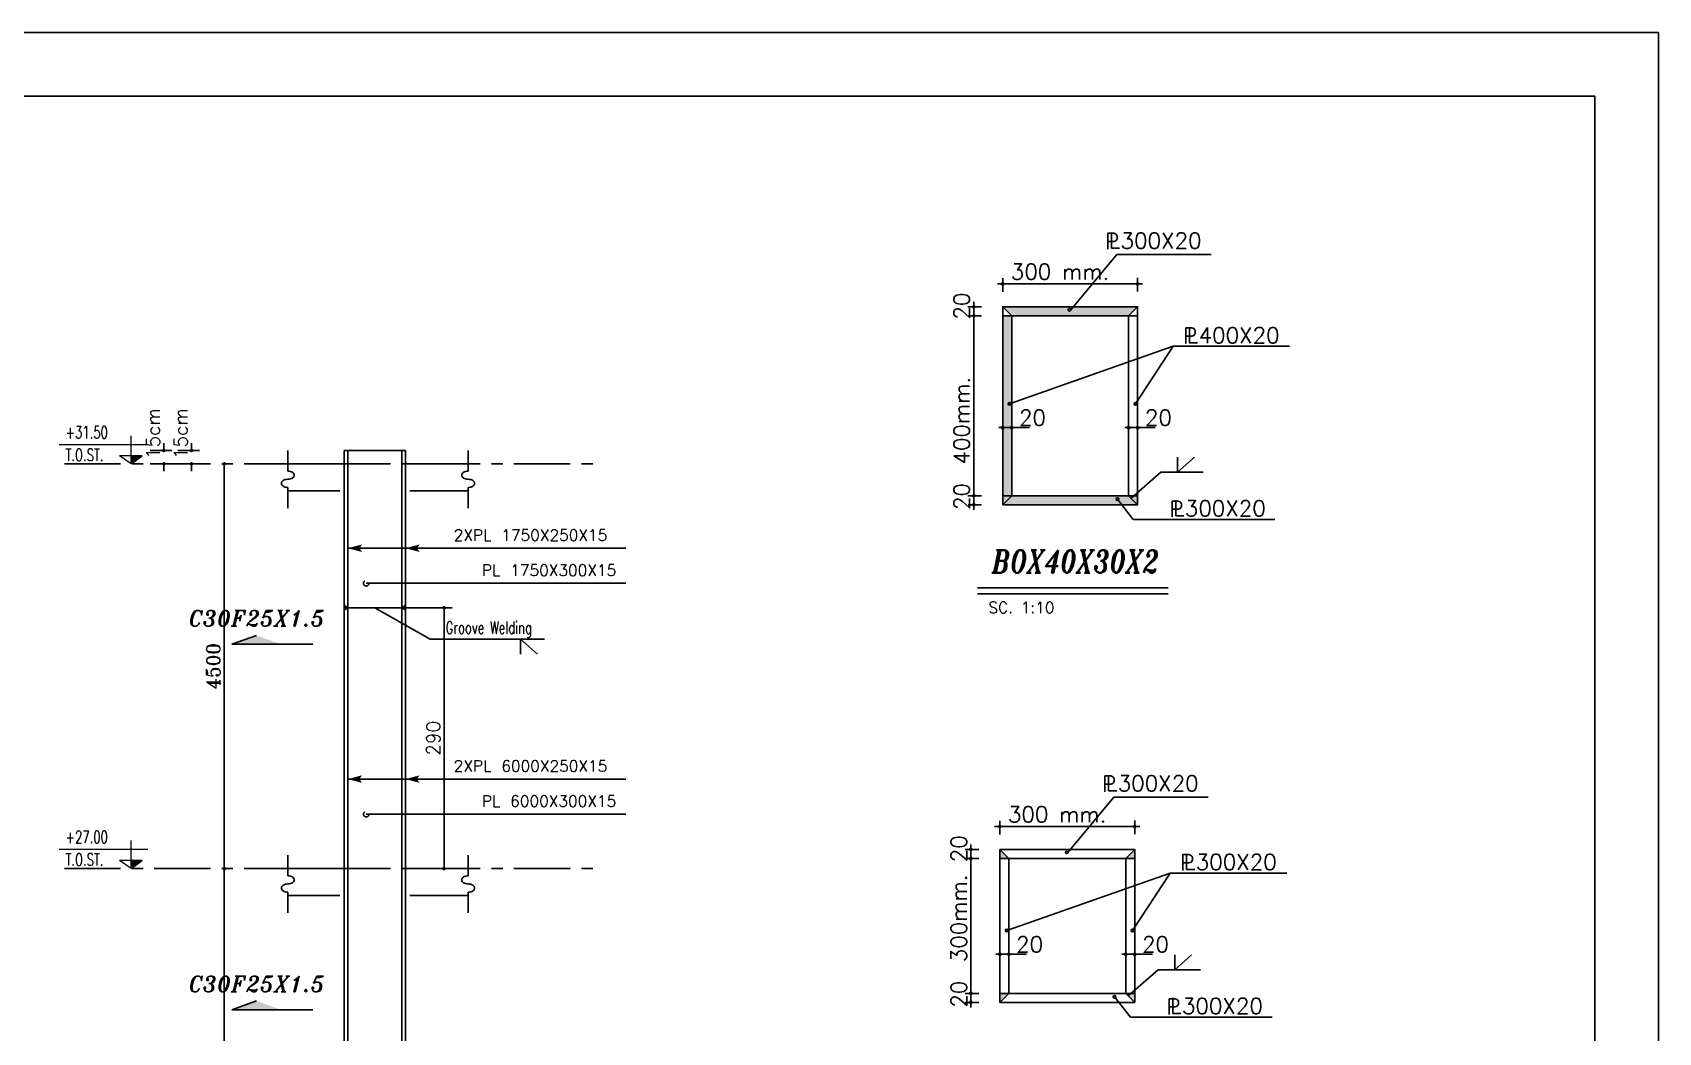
# Model space of a CAD drawing. Header units: inches. Extents: x 1387 to 2676, y -3554 to -2136.
# Drawn here: x 2543.56 to 2579.72, y -2395.88 to -2373.65 of the extents above; entities that cross this region are included whole.
import ezdxf
from ezdxf.enums import TextEntityAlignment as Align

# ---------------------------------------------------------------- set-up
doc = ezdxf.new("R2010")
doc.units = ezdxf.units.IN
doc.header["$MEASUREMENT"] = 0
doc.linetypes.add('CENTER', pattern=[2, 1.25, -0.25, 0.25, -0.25])
doc.linetypes.add('HIDDEN', pattern=[0.375, 0.25, -0.125])
for name, color, linetype in [('1', 1, 'Continuous'), ('1R', 1, 'Continuous'), ('2H', 2, 'HIDDEN'), ('2Y', 2, 'Continuous'), ('3', 3, 'HIDDEN'), ('3G', 3, 'Continuous'), ('4C', 4, 'Continuous'), ('7', 7, 'Continuous'), ('AXE', 1, 'CENTER'), ('D', 1, 'Continuous'), ('DIM', 8, 'Continuous'), ('Layer4', 118, 'Continuous'), ('LEVEL', 3, 'HIDDEN'), ('Pich', 2, 'Continuous')]:
    doc.layers.add(name, color=color, linetype=linetype)
doc.layers.add('2', color=2, linetype='Continuous', lineweight=9)
doc.styles.add('ITALICT', font='italict')
doc.styles.add('ROMANC', font='TXT.shx')
doc.styles.add('ROMANS', font='ROMANS')
doc.styles.add('ROMANT', font='romant')
doc.dimstyles.new('1-100', dxfattribs={"dimtxt": 0.3, "dimasz": 0.08, "dimexe": 0.18, "dimexo": 0.0625, "dimgap": 0.09, "dimtad": 1, "dimdec": 0, "dimlfac": 1000, "dimdsep": 46, "dimtxsty": 'ROMANT', "dimblk": 'DOT', "dimcen": 0.09, "dimclrd": 1, "dimclre": 1, "dimclrt": 3, "dimadec": 0, "dimazin": 0, "dimtfac": 1, "dimtdec": 0, "dimtix": 1, "dimtofl": 0, "dimtmove": 2, "dimatfit": 3, "dimldrblk": 'DOT', "dimfxl": 1, "dimtolj": 1, "dimarcsym": 0})
doc.dimstyles.new('1-50-2', dxfattribs={"dimtxt": 0.3, "dimasz": 0.08, "dimexe": 0.18, "dimexo": 0.0625, "dimgap": 0.09, "dimtad": 1, "dimdec": 0, "dimlfac": 500, "dimdsep": 46, "dimtxsty": 'ROMANT', "dimblk": 'DOT', "dimcen": 0.09, "dimclrd": 1, "dimclre": 1, "dimclrt": 3, "dimadec": 0, "dimazin": 0, "dimtfac": 1, "dimtdec": 0, "dimtix": 1, "dimtofl": 0, "dimtmove": 2, "dimatfit": 3, "dimldrblk": 'DOT', "dimfxl": 1, "dimtolj": 1, "dimarcsym": 0})

# ---------------------------------------------------------------- blocks, each defined once
blk = doc.blocks.new('DOT')
at = {"layer": 'DIM', "color": 0, "linetype": 'ByBlock'}
blk.add_line((-0.5, 0), (-1, 0), dxfattribs=at)
at = {"layer": 'DIM', "color": 0, "linetype": 'ByBlock', "const_width": 0.5}
blk.add_lwpolyline([(-0.25, 0, 1), (0.25, 0, 1)], format="xyb", close=True, dxfattribs=at)
blk = doc.blocks.new('*D1984')
at = {"layer": 'D', "color": 1, "lineweight": -2, "transparency": 16777216}
for p, q in [((2546.788, -2382.942), (2547.271, -2382.942)), ((2547.091, -2382.862), (2547.091, -2382.782)), ((2546.788, -2383.242), (2547.271, -2383.242)), ((2547.091, -2383.322), (2547.091, -2383.402))]:
    blk.add_line(p, q, dxfattribs=at)
at = {"layer": 'Defpoints', "color": 0, "transparency": 16777216}
for p in [(2546.726, -2382.942), (2546.726, -2383.242), (2547.091, -2383.242)]:
    blk.add_point(p, dxfattribs=at)
at = {"layer": 'D', "color": 1, "lineweight": -2, "transparency": 16777216, "xscale": 0.08, "yscale": 0.08, "zscale": 0.08}
for p, rotation in [((2547.091, -2382.942), 270), ((2547.091, -2383.242), 90)]:
    blk.add_blockref('DOT', p, dxfattribs=dict(at, rotation=rotation))
at = {"layer": 'D', "color": 2, "transparency": 16777216, "insert": (2546.851, -2382.567), "char_height": 0.3, "attachment_point": 5, "rotation": 90, "style": 'ROMANS'}
blk.add_mtext('\\A1;15cm', dxfattribs=at)
blk = doc.blocks.new('_Dot')
at = {"layer": 'DIM', "color": 0, "lineweight": -2}
blk.add_line((-0.5, 0), (-1, 0), dxfattribs=at)
at = {"layer": 'DIM', "color": 0, "const_width": 0.5}
blk.add_lwpolyline([(-0.25, 0, 1), (0.25, 0, 1)], format="xyb", close=True, dxfattribs=at)
blk = doc.blocks.new('*D1994')
at = {"layer": 'Defpoints', "color": 0, "transparency": 16777216}
for p in [(2547.798, -2392.242), (2547.798, -2401.242), (2547.818, -2401.242)]:
    blk.add_point(p, dxfattribs=at)
at = {"layer": 'Pich', "color": 1, "lineweight": -2, "transparency": 16777216}
for p, q in [((2547.818, -2392.322), (2547.818, -2401.162)), ((2547.861, -2392.242), (2547.998, -2392.242)), ((2547.861, -2401.242), (2547.998, -2401.242))]:
    blk.add_line(p, q, dxfattribs=at)
at = {"layer": 'Pich', "color": 1, "lineweight": -2, "transparency": 16777216, "xscale": 0.08, "yscale": 0.08, "zscale": 0.08}
for p, rotation in [((2547.818, -2392.242), 90), ((2547.818, -2401.242), 270)]:
    blk.add_blockref('DOT', p, dxfattribs=dict(at, rotation=rotation))
at = {"layer": 'Pich', "color": 3, "transparency": 16777216, "insert": (2547.578, -2396.742), "char_height": 0.3, "attachment_point": 5, "rotation": 90, "style": 'ROMANT'}
blk.add_mtext('\\A1;4500', dxfattribs=at)
blk = doc.blocks.new('*D1995')
at = {"layer": 'Defpoints', "color": 0, "transparency": 16777216}
for p in [(2547.798, -2383.242), (2547.798, -2392.242), (2547.818, -2392.242)]:
    blk.add_point(p, dxfattribs=at)
at = {"layer": 'Pich', "color": 1, "lineweight": -2, "transparency": 16777216}
for p, q in [((2547.818, -2383.322), (2547.818, -2392.162)), ((2547.861, -2383.242), (2547.998, -2383.242)), ((2547.861, -2392.242), (2547.998, -2392.242))]:
    blk.add_line(p, q, dxfattribs=at)
at = {"layer": 'Pich', "color": 1, "lineweight": -2, "transparency": 16777216, "xscale": 0.08, "yscale": 0.08, "zscale": 0.08}
for p, rotation in [((2547.818, -2383.242), 90), ((2547.818, -2392.242), 270)]:
    blk.add_blockref('DOT', p, dxfattribs=dict(at, rotation=rotation))
at = {"layer": 'Pich', "color": 3, "transparency": 16777216, "insert": (2547.578, -2387.742), "char_height": 0.3, "attachment_point": 5, "rotation": 90, "style": 'ROMANT'}
blk.add_mtext('\\A1;4500', dxfattribs=at)
blk = doc.blocks.new('*D1999')
at = {"layer": 'D', "color": 1, "lineweight": -2, "transparency": 16777216}
for p, q in [((2551.832, -2386.442), (2552.888, -2386.442)), ((2552.708, -2386.522), (2552.708, -2392.162)), ((2552.273, -2392.242), (2552.888, -2392.242))]:
    blk.add_line(p, q, dxfattribs=at)
at = {"layer": 'Defpoints', "color": 0, "transparency": 16777216}
for p in [(2551.77, -2386.442, 0.015), (2552.21, -2392.242), (2552.708, -2392.242)]:
    blk.add_point(p, dxfattribs=at)
at = {"layer": 'D', "color": 1, "lineweight": -2, "transparency": 16777216, "xscale": 0.08, "yscale": 0.08, "zscale": 0.08}
for p, rotation in [((2552.708, -2386.442), 90), ((2552.708, -2392.242), 270)]:
    blk.add_blockref('DOT', p, dxfattribs=dict(at, rotation=rotation))
at = {"layer": 'D', "color": 2, "transparency": 16777216, "insert": (2552.468, -2389.342), "char_height": 0.3, "attachment_point": 5, "rotation": 90, "style": 'ROMANS'}
blk.add_mtext('\\A1;290', dxfattribs=at)
blk = doc.blocks.new('*D2695')
at = {"layer": 'D', "color": 1, "lineweight": -2, "transparency": 16777216}
for p, q in [((2546.172, -2382.942), (2546.655, -2382.942)), ((2546.475, -2382.862), (2546.475, -2382.782)), ((2546.172, -2383.242), (2546.655, -2383.242)), ((2546.475, -2383.322), (2546.475, -2383.402))]:
    blk.add_line(p, q, dxfattribs=at)
at = {"layer": 'Defpoints', "color": 0, "transparency": 16777216}
for p in [(2546.11, -2382.942), (2546.11, -2383.242), (2546.475, -2383.242)]:
    blk.add_point(p, dxfattribs=at)
at = {"layer": 'D', "color": 1, "lineweight": -2, "transparency": 16777216, "xscale": 0.08, "yscale": 0.08, "zscale": 0.08}
for p, rotation in [((2546.475, -2382.942), 270), ((2546.475, -2383.242), 90)]:
    blk.add_blockref('DOT', p, dxfattribs=dict(at, rotation=rotation))
at = {"layer": 'D', "color": 2, "transparency": 16777216, "insert": (2546.235, -2382.567), "char_height": 0.3, "attachment_point": 5, "rotation": 90, "style": 'ROMANS'}
blk.add_mtext('\\A1;15cm', dxfattribs=at)

msp = doc.modelspace()

# ---------------------------------------------------------------- hatches: boundary and pattern name
at = {"layer": '1R'}
h = msp.add_hatch(color=256, dxfattribs=at)
h.dxf.hatch_style = 1
h.paths.add_polyline_path([(2550.4896686, -2386.38469214), (2550.4896686, -2386.44182093), (2550.5696686, -2386.44182093)])
h.paths.add_polyline_path([(2550.5696686, -2386.44182093), (2550.4896686, -2386.44182093), (2550.4896686, -2386.49327732)])
h = msp.add_hatch(color=256, dxfattribs=at)
h.dxf.hatch_style = 1
h.paths.add_polyline_path([(2551.8496686, -2386.38469214), (2551.8496686, -2386.44182093), (2551.7696686, -2386.44182093)])
h.paths.add_polyline_path([(2551.7696686, -2386.44182093), (2551.8496686, -2386.44182093), (2551.8496686, -2386.48664711)])
at = {"layer": 'Pich'}
h = msp.add_hatch(color=1, dxfattribs=at)
h.dxf.hatch_style = 1
h.paths.add_polyline_path([(2565.13270461, -2379.74811299), (2565.13270461, -2379.94811299), (2565.33270461, -2379.94811299)], flags=17)
h.paths.add_polyline_path([(2568.13270461, -2384.14811299), (2568.13270461, -2383.94811299), (2565.33270461, -2383.94811299), (2565.33270461, -2379.94811299), (2567.93270461, -2379.94811299), (2568.13270461, -2379.74811299), (2565.13270461, -2379.74811299), (2565.13270461, -2379.94811299), (2565.13270461, -2383.94811299), (2565.13270461, -2384.14811299)])
h = msp.add_hatch(color=1, dxfattribs=at)
h.dxf.hatch_style = 1
h.paths.add_polyline_path([(2565.13270461, -2384.14811299), (2565.13270461, -2383.94811299), (2565.33270461, -2383.94811299)])
h.paths.add_polyline_path([(2568.13270461, -2384.14811299), (2567.93270461, -2383.94811299), (2568.13270461, -2383.94811299)])
h = msp.add_hatch(color=1, dxfattribs=at)
h.dxf.hatch_style = 1
h.paths.add_polyline_path([(2565.26832322, -2392.01493719), (2565.06832322, -2392.01493719), (2565.06832322, -2391.81493719)])
h.paths.add_polyline_path([(2568.06832322, -2392.01493719), (2567.86832322, -2392.01493719), (2568.06832322, -2391.81493719)])
h = msp.add_hatch(color=1, dxfattribs=at)
h.dxf.hatch_style = 1
h.paths.add_polyline_path([(2565.26832322, -2395.01493719), (2565.06832322, -2395.01493719), (2565.06832322, -2395.21493719)])
h.paths.add_polyline_path([(2568.06832322, -2395.01493719), (2567.86832322, -2395.01493719), (2568.06832322, -2395.21493719)])

# ---------------------------------------------------------------- linework, layer by layer
at = {"layer": '1'}
for p, q in [((2550.5696686, -2385.11615556), (2556.75198285, -2385.11615556)), ((2550.9759754, -2385.89709114), (2556.75198285, -2385.89709114)), ((2550.5696686, -2390.25015307), (2556.75198285, -2390.25015307)), ((2550.9759754, -2391.03108865), (2556.75198285, -2391.03108865))]:
    msp.add_line(p, q, dxfattribs=at)
msp.add_lwpolyline([(2578.30094543, -2456.33286053), (2578.30094543, -2375.06451036), (2521.6679488, -2375.06451036), (2521.6679488, -2456.33286053)], close=True, dxfattribs=at)
at = {"layer": '1R'}
for p, q in [((2566.64798072, -2379.81232247), (2567.66917353, -2378.58495065)), ((2567.66917353, -2378.58495065), (2569.76892298, -2378.58495065)), ((2565.01730554, -2379.23712638), (2568.2440272, -2379.23712638)), ((2565.13270461, -2379.41237396), (2565.13270461, -2379.10870008)), ((2568.13270461, -2379.41108966), (2568.13270461, -2379.10741578)), ((2564.66297767, -2379.74811299), (2564.35930379, -2379.74811299)), ((2564.4890144, -2384.26375943), (2564.4890144, -2379.6367904)), ((2564.66426198, -2379.94811299), (2564.3605881, -2379.94811299)), ((2565.28496373, -2381.90456666), (2568.92327103, -2380.62567819)), ((2568.08496373, -2381.90456666), (2568.92327103, -2380.62567819)), ((2568.92327103, -2380.62567819), (2571.51385661, -2380.62567819)), ((2565.13270461, -2382.59762514), (2565.13270461, -2382.29395126)), ((2565.33270461, -2382.59634083), (2565.33270461, -2382.29266695)), ((2567.93270461, -2382.59762514), (2567.93270461, -2382.29395126)), ((2568.13270461, -2382.59634083), (2568.13270461, -2382.29266695)), ((2565.04711065, -2382.43355333), (2565.72516527, -2382.43355333)), ((2567.84711065, -2382.43355333), (2568.52516527, -2382.43355333)), ((2567.98728485, -2384.0051019), (2568.65067024, -2383.42394611)), ((2569.59385492, -2383.42394611), (2568.65067024, -2383.42394611)), ((2564.66297767, -2383.94850802), (2564.35930379, -2383.94850802)), ((2568.03543571, -2384.47517642), (2567.68341339, -2384.02378353)), ((2564.66426198, -2384.14811299), (2564.3605881, -2384.14811299)), ((2568.03543571, -2384.47517642), (2571.18750762, -2384.47517642)), ((2550.5696686, -2386.44182093, 0.01499996), (2550.4896686, -2386.38469214, 0.01499996)), ((2550.4896686, -2386.44182093), (2551.6496686, -2386.44182093)), ((2550.4896686, -2386.44182093, 0.01499996), (2551.8496686, -2386.44182093, 0.01499996)), ((2550.5696686, -2386.44182093, 0.01499996), (2550.4896686, -2386.49326984, 0.0255304)), ((2552.39779013, -2387.1384708, 0.01499996), (2551.1696686, -2386.44182093, 0.01499996)), ((2551.7696686, -2386.44182093, 0.01499996), (2551.8496686, -2386.38469214, 0.01499996)), ((2551.7696686, -2386.44182093, 0.01499996), (2551.8496686, -2386.48664711, 0.02550448)), ((2554.94505491, -2387.1384708, 0.01499996), (2552.39779013, -2387.1384708, 0.01499996)), ((2566.58359933, -2391.87914667), (2567.60479214, -2390.65177486)), ((2567.60479214, -2390.65177486), (2569.70454159, -2390.65177486)), ((2564.95292415, -2391.30395059), (2568.17964581, -2391.30395059)), ((2565.06832322, -2391.47919817), (2565.06832322, -2391.17552429)), ((2568.06832322, -2391.47791386), (2568.06832322, -2391.17423998)), ((2564.424633, -2395.33058363), (2564.424633, -2391.70361461)), ((2564.59859628, -2391.81493719), (2564.2949224, -2391.81493719)), ((2564.59988059, -2392.01493719), (2564.29620671, -2392.01493719)), ((2565.22058234, -2393.61799386), (2568.85888964, -2392.33910538)), ((2568.02058234, -2393.61799386), (2568.85888964, -2392.33910538)), ((2568.85888964, -2392.33910538), (2571.44947522, -2392.33910538)), ((2564.98272926, -2394.14698052), (2565.66078388, -2394.14698052)), ((2565.06832322, -2394.31105233), (2565.06832322, -2394.00737845)), ((2565.26832322, -2394.30976802), (2565.26832322, -2394.00609414)), ((2567.78272926, -2394.14698052), (2568.46078388, -2394.14698052)), ((2567.86832322, -2394.31105233), (2567.86832322, -2394.00737845)), ((2568.06832322, -2394.30976802), (2568.06832322, -2394.00609414)), ((2567.92290346, -2395.0719261), (2568.58628885, -2394.49077032)), ((2569.52947353, -2394.49077032), (2568.58628885, -2394.49077032)), ((2564.59859628, -2395.01533222), (2564.2949224, -2395.01533222)), ((2564.59988059, -2395.21493719), (2564.29620671, -2395.21493719)), ((2567.97105432, -2395.54200062), (2567.619032, -2395.09060773)), ((2567.97105432, -2395.54200062), (2571.12312623, -2395.54200062))]:
    msp.add_line(p, q, dxfattribs=at)
at = {"layer": '2'}
for p, q in [((2545.75145985, -2383.24182093, 0.01499996), (2545.75145985, -2382.61739026, 0.01499996)), ((2546.12136675, -2382.81370702, 0.01499996), (2544.14971368, -2382.81370702, 0.01499996)), ((2545.75145985, -2383.24182093, 0.01499996), (2545.49141499, -2383.06165807, 0.01499996)), ((2545.49148158, -2383.05694723, 0.01499996), (2545.99156786, -2383.05694723, 0.01499996)), ((2545.75145985, -2392.24182093, 0.01499996), (2545.75145985, -2391.61739026, 0.01499996)), ((2546.12136675, -2391.81370702, 0.01499996), (2544.14971368, -2391.81370702, 0.01499996)), ((2545.75145985, -2392.24182093, 0.01499996), (2545.49141499, -2392.06165807, 0.01499996)), ((2545.49148158, -2392.05694723, 0.01499996), (2545.99156786, -2392.05694723, 0.01499996))]:
    msp.add_line(p, q, dxfattribs=at)
at = {"layer": '2H'}
for p, q in [((2545.99150126, -2383.06165807, 0.01499996), (2545.75145985, -2383.24182093, 0.01499996)), ((2545.99150126, -2392.06165807, 0.01499996), (2545.75145985, -2392.24182093, 0.01499996))]:
    msp.add_line(p, q, dxfattribs=at)
at = {"layer": '2Y'}
for p, q in [((2549.23293071, -2383.40026768), (2549.23293071, -2382.94464456)), ((2553.24505963, -2383.40026768), (2553.24505963, -2382.94464456)), ((2549.23293071, -2384.22621456), (2549.23293071, -2383.76563008)), ((2553.24505963, -2384.22621456), (2553.24505963, -2383.76563008)), ((2554.41074394, -2387.47434832, 0.01499996), (2554.41074394, -2387.13934313, 0.01499996)), ((2554.41074394, -2387.13934313, 0.01499996), (2554.78544646, -2387.47434832, 0.01499996)), ((2549.23293071, -2392.40026768), (2549.23293071, -2391.94464456)), ((2553.24505963, -2392.40026768), (2553.24505963, -2391.94464456)), ((2549.23293071, -2393.22621456), (2549.23293071, -2392.76563008)), ((2553.24505963, -2393.22621456), (2553.24505963, -2392.76563008))]:
    msp.add_line(p, q, dxfattribs=at)
for centre, radius, start, end in [((2549.23293071, -2383.62403697), 0.22376929, 75.201495889, 90.000000003), ((2549.25017643, -2383.55875763), 0.15625036, 57.470460436, 75.201495889), ((2553.22781391, -2383.55875763), 0.15625036, 104.798504111, 122.529539564), ((2553.24505963, -2383.62403697), 0.22376929, 89.999999997, 104.798504111), ((2549.14947615, -2383.67428948), 0.05975846, 146.998455308, 179.999999999), ((2549.14947615, -2383.67428948), 0.05975846, 180, 213.001544691), ((2549.18939053, -2383.70021171), 0.10735174, 122.529539564, 146.998455308), ((2549.18939053, -2383.64836724), 0.10735174, 213.001544692, 237.470460436), ((2549.21568499, -2383.74143883), 0.15625036, 104.798504114, 122.529539568), ((2549.21568499, -2383.60714012), 0.15625036, 237.470460436, 255.201495889), ((2549.23293071, -2383.80671817), 0.22376929, 89.999999997, 104.798504111), ((2549.23293071, -2383.54186079), 0.22376929, 255.201495889, 270), ((2549.23293071, -2383.35917959), 0.22376929, 270, 284.798504114), ((2549.25017643, -2383.42445892), 0.15625036, 284.798504111, 302.529539564), ((2549.2764709, -2383.51753051), 0.10735174, 33.001544692, 57.470460436), ((2549.2764709, -2383.46568605), 0.10735174, 302.529539564, 326.998455309), ((2549.31638528, -2383.49160828), 0.05975846, 359.999999998, 33.001544691), ((2549.31638528, -2383.49160828), 0.05975846, 326.998455309, 0), ((2553.16160507, -2383.49160828), 0.05975846, 146.998455309, 180.000000002), ((2553.16160507, -2383.49160828), 0.05975846, 180, 213.001544691), ((2553.20151945, -2383.51753051), 0.10735174, 122.529539564, 146.998455308), ((2553.20151945, -2383.46568605), 0.10735174, 213.001544691, 237.470460436), ((2553.22781391, -2383.42445892), 0.15625036, 237.470460436, 255.201495889), ((2553.24505963, -2383.35917959), 0.22376929, 255.201495886, 270), ((2553.24505963, -2383.80671817), 0.22376929, 75.201495889, 90.000000003), ((2553.24505963, -2383.54186079), 0.22376929, 270, 284.798504111), ((2553.26230536, -2383.74143883), 0.15625036, 57.470460432, 75.201495886), ((2553.26230536, -2383.60714012), 0.15625036, 284.798504111, 302.529539564), ((2553.28859982, -2383.70021171), 0.10735174, 33.001544692, 57.470460436), ((2553.28859982, -2383.64836724), 0.10735174, 302.529539564, 326.998455308), ((2553.3285142, -2383.67428948), 0.05975846, 0.000000001, 33.001544692), ((2553.3285142, -2383.67428948), 0.05975846, 326.998455309, 0), ((2549.23293071, -2392.62403697), 0.22376929, 75.201495889, 90.000000003), ((2549.25017643, -2392.55875763), 0.15625036, 57.470460436, 75.201495889), ((2549.2764709, -2392.51753051), 0.10735174, 33.001544692, 57.470460436), ((2553.20151945, -2392.51753051), 0.10735174, 122.529539564, 146.998455308), ((2553.22781391, -2392.55875763), 0.15625036, 104.798504111, 122.529539564), ((2553.24505963, -2392.62403697), 0.22376929, 89.999999997, 104.798504111), ((2549.14947615, -2392.67428948), 0.05975846, 146.998455308, 179.999999999), ((2549.14947615, -2392.67428948), 0.05975846, 180, 213.001544691), ((2549.18939053, -2392.70021171), 0.10735174, 122.529539564, 146.998455308), ((2549.18939053, -2392.64836724), 0.10735174, 213.001544692, 237.470460436), ((2549.21568499, -2392.74143883), 0.15625036, 104.798504114, 122.529539568), ((2549.21568499, -2392.60714012), 0.15625036, 237.470460436, 255.201495889), ((2549.23293071, -2392.80671817), 0.22376929, 89.999999997, 104.798504111), ((2549.23293071, -2392.54186079), 0.22376929, 255.201495889, 270), ((2549.23293071, -2392.35917959), 0.22376929, 270, 284.798504114), ((2549.25017643, -2392.42445892), 0.15625036, 284.798504111, 302.529539564), ((2549.2764709, -2392.46568605), 0.10735174, 302.529539564, 326.998455309), ((2549.31638528, -2392.49160828), 0.05975846, 359.999999998, 33.001544691), ((2549.31638528, -2392.49160828), 0.05975846, 326.998455309, 0), ((2553.16160507, -2392.49160828), 0.05975846, 146.998455309, 180.000000002), ((2553.16160507, -2392.49160828), 0.05975846, 180, 213.001544691), ((2553.20151945, -2392.46568605), 0.10735174, 213.001544691, 237.470460436), ((2553.22781391, -2392.42445892), 0.15625036, 237.470460436, 255.201495889), ((2553.24505963, -2392.35917959), 0.22376929, 255.201495886, 270), ((2553.24505963, -2392.80671817), 0.22376929, 75.201495889, 90.000000003), ((2553.24505963, -2392.54186079), 0.22376929, 270, 284.798504111), ((2553.26230536, -2392.74143883), 0.15625036, 57.470460432, 75.201495886), ((2553.26230536, -2392.60714012), 0.15625036, 284.798504111, 302.529539564), ((2553.28859982, -2392.70021171), 0.10735174, 33.001544692, 57.470460436), ((2553.28859982, -2392.64836724), 0.10735174, 302.529539564, 326.998455308), ((2553.3285142, -2392.67428948), 0.05975846, 0.000000001, 33.001544692), ((2553.3285142, -2392.67428948), 0.05975846, 326.998455309, 0)]:
    msp.add_arc(centre, radius, start, end, dxfattribs=at)
at = {"layer": '3'}
for centre in [(2550.9759754, -2385.89709114), (2550.9759754, -2391.03108865)]:
    msp.add_circle(centre, 0.06, dxfattribs=at)
for points in [[(2545.75145985, -2383.24182093, 0.01499996), (2545.99150126, -2383.06165807, 0.01499996), (2545.75145985, -2383.06165807, 0.01499996)], [(2550.5696686, -2385.11615556), (2550.82690391, -2385.11615556), (2550.88330326, -2385.03209956)], [(2550.5696686, -2385.11615556), (2550.82690391, -2385.11615556), (2550.88330326, -2385.20021157)], [(2551.8496686, -2385.11614471, 0.02886904), (2552.10690391, -2385.11614471, 0.02886904), (2552.16330326, -2385.0320887, 0.02886904)], [(2551.8496686, -2385.11614471, 0.02886904), (2552.10690391, -2385.11614471, 0.02886904), (2552.16330326, -2385.20020072, 0.02886904)], [(2550.5696686, -2390.25015307), (2550.82690391, -2390.25015307), (2550.88330326, -2390.16609706)], [(2550.5696686, -2390.25015307), (2550.82690391, -2390.25015307), (2550.88330326, -2390.33420908)], [(2551.8496686, -2390.25014222, 0.02886904), (2552.10690391, -2390.25014222, 0.02886904), (2552.16330326, -2390.16608621, 0.02886904)], [(2551.8496686, -2390.25014222, 0.02886904), (2552.10690391, -2390.25014222, 0.02886904), (2552.16330326, -2390.33419822, 0.02886904)], [(2545.75145985, -2392.24182093, 0.01499996), (2545.99150126, -2392.06165807, 0.01499996), (2545.75145985, -2392.06165807, 0.01499996)]]:
    msp.add_solid(points, dxfattribs=at)
at = {"layer": '3G'}
for p, q in [((2565.33270461, -2379.94811299), (2565.13270461, -2379.94811299)), ((2567.93270461, -2379.94811299), (2567.93270461, -2383.94811299)), ((2568.13270461, -2379.94811299), (2568.13270461, -2383.94811299)), ((2550.4896686, -2382.94182093), (2551.8496686, -2382.94182093)), ((2550.4896686, -2422.44182093, 0.02999992), (2550.4896686, -2382.94182093, 0.01499996)), ((2550.5696686, -2422.44182093, 0.02999992), (2550.5696686, -2382.94182093, 0.01499996)), ((2551.7696686, -2422.44182093, 0.02999992), (2551.7696686, -2382.94182093, 0.01492132)), ((2551.7696686, -2422.44182093, 0.02999992), (2551.7696686, -2382.94182093, 0.01492132)), ((2551.8496686, -2422.44182093, 0.02999992), (2551.8496686, -2382.94182093, 0.01492132)), ((2550.3896686, -2383.24182093), (2549.23293071, -2383.24182093)), ((2551.9496686, -2383.24182093), (2553.24505963, -2383.24182093)), ((2569.02192408, -2383.08894092), (2569.02192408, -2383.42394611)), ((2569.02192408, -2383.42394611), (2569.3966266, -2383.08894092)), ((2550.3896686, -2383.84182093), (2549.23293071, -2383.84182093)), ((2551.9496686, -2383.84182093), (2553.24505963, -2383.84182093)), ((2565.34590798, -2383.94811299), (2565.13270461, -2383.94811299)), ((2564.56827861, -2385.99844182), (2568.8128799, -2385.99844182)), ((2564.56827861, -2386.13285521), (2568.8128799, -2386.13285521)), ((2547.98941769, -2387.24936533), (2548.53335051, -2387.05579853)), ((2549.79229709, -2387.24936533), (2547.98941769, -2387.24936533)), ((2565.26832322, -2392.01493719), (2565.06832322, -2392.01493719)), ((2565.28152659, -2392.01493719), (2565.06832322, -2392.01493719)), ((2565.28152659, -2392.01493719), (2565.06832322, -2392.01493719)), ((2567.86832322, -2392.01493719), (2567.86832322, -2395.01493719)), ((2568.06832322, -2392.01493719), (2568.06832322, -2395.01493719)), ((2550.3896686, -2392.24182093), (2549.23293071, -2392.24182093)), ((2551.9496686, -2392.24182093), (2553.24505963, -2392.24182093)), ((2550.3896686, -2392.84182093), (2549.23293071, -2392.84182093)), ((2551.9496686, -2392.84182093), (2553.24505963, -2392.84182093)), ((2568.95754269, -2394.15576512), (2568.95754269, -2394.49077032)), ((2568.95754269, -2394.49077032), (2569.33224521, -2394.15576512)), ((2547.98941769, -2395.37825237), (2548.53335051, -2395.18468557)), ((2565.28152659, -2395.01493719), (2565.06832322, -2395.01493719)), ((2549.79229709, -2395.37825237), (2547.98941769, -2395.37825237))]:
    msp.add_line(p, q, dxfattribs=at)
for points in [[(2565.13270461, -2384.14811299), (2565.13270461, -2383.94811299), (2565.13270461, -2383.94811299), (2565.13270461, -2379.94811299), (2565.13270461, -2379.94811299), (2565.13270461, -2379.74811299), (2568.13270461, -2379.74811299), (2568.13270461, -2379.94811299), (2565.33270461, -2379.94811299), (2565.33270461, -2383.94811299), (2568.13270461, -2383.94811299), (2568.13270461, -2384.14811299)], [(2565.06832322, -2395.21493719), (2565.06832322, -2395.01493719), (2565.06832322, -2395.01493719), (2565.06832322, -2392.01493719), (2565.06832322, -2392.01493719), (2565.06832322, -2391.81493719), (2568.06832322, -2391.81493719), (2568.06832322, -2392.01493719), (2565.26832322, -2392.01493719), (2565.26832322, -2395.01493719), (2568.06832322, -2395.01493719), (2568.06832322, -2395.21493719)]]:
    msp.add_lwpolyline(points, close=True, dxfattribs=at)
for points in [[(2547.98941769, -2387.24936533), (2548.53335051, -2387.05579853), (2548.53335051, -2387.24936533)], [(2549.07728332, -2387.24936533), (2548.53335051, -2387.05579853), (2548.53335051, -2387.24936533)], [(2547.98941769, -2395.37825237), (2548.53335051, -2395.18468557), (2548.53335051, -2395.37825237)], [(2549.07728332, -2395.37825237), (2548.53335051, -2395.18468557), (2548.53335051, -2395.37825237)]]:
    msp.add_solid(points, dxfattribs=at)
at = {"layer": '7'}
for centre, radius in [((2565.13270461, -2379.23712638), 0.02443679), ((2568.13270461, -2379.23712638), 0.02443679), ((2564.4890144, -2379.74811299), 0.02443679), ((2566.6188893, -2379.81232247), 0.02909142), ((2564.4890144, -2379.94811299), 0.02443679), ((2565.28496373, -2381.90456666), 0.02909142), ((2568.08496373, -2381.90456666), 0.02909142), ((2565.13270461, -2382.43355333), 0.02443679), ((2565.33270461, -2382.43355333), 0.02443679), ((2567.93270461, -2382.43355333), 0.02443679), ((2568.13270461, -2382.43355333), 0.02443679), ((2564.4890144, -2383.94850802), 0.02443679), ((2564.4890144, -2384.14811299), 0.02443679), ((2567.68341339, -2384.02378353), 0.02909142), ((2565.06832322, -2391.30395059), 0.02443679), ((2568.06832322, -2391.30395059), 0.02443679), ((2564.424633, -2391.81493719), 0.02443679), ((2564.424633, -2392.01493719), 0.02443679), ((2566.55450791, -2391.87914667), 0.02909142), ((2565.22058234, -2393.61799386), 0.02909142), ((2568.02058234, -2393.61799386), 0.02909142), ((2565.06832322, -2394.14698052), 0.02443679), ((2565.26832322, -2394.14698052), 0.02443679), ((2567.86832322, -2394.14698052), 0.02443679), ((2568.06832322, -2394.14698052), 0.02443679), ((2564.424633, -2395.01533222), 0.02443679), ((2564.424633, -2395.21493719), 0.02443679), ((2567.619032, -2395.09060773), 0.02909142)]:
    msp.add_circle(centre, radius, dxfattribs=at)
at = {"layer": 'AXE'}
for p, q in [((2544.26296083, -2383.24182093), (2556.1002459, -2383.24182093)), ((2544.26296083, -2392.24182093), (2556.1002459, -2392.24182093))]:
    msp.add_line(p, q, dxfattribs=at)
at = {"layer": 'Layer4'}
msp.add_lwpolyline([(2520.25212388, -2373.64868545), (2520.25212388, -2457.74868545), (2579.71677035, -2457.74868545), (2579.71677035, -2373.64868545)], close=True, dxfattribs=at)
at = {"layer": 'Pich'}
for p, q in [((2565.13270461, -2379.74811299), (2565.33270461, -2379.94811299)), ((2568.13270461, -2379.74811299), (2567.93270461, -2379.94811299)), ((2565.33270461, -2383.94811299), (2565.13270461, -2384.14811299)), ((2567.93270461, -2383.94811299), (2568.13270461, -2384.14811299)), ((2565.06832322, -2391.81493719), (2565.26832322, -2392.01493719)), ((2565.26832322, -2392.01493719), (2565.06832322, -2391.81493719)), ((2565.26832322, -2392.01493719), (2565.06832322, -2391.81493719)), ((2568.06832322, -2391.81493719), (2567.86832322, -2392.01493719)), ((2567.86832322, -2392.01493719), (2568.06832322, -2391.81493719)), ((2567.86832322, -2392.01493719), (2568.06832322, -2391.81493719)), ((2565.26832322, -2395.01493719), (2565.06832322, -2395.21493719)), ((2567.86832322, -2395.01493719), (2568.06832322, -2395.21493719))]:
    msp.add_line(p, q, dxfattribs=at)

# ---------------------------------------------------------------- texts
at = {"layer": '2Y', "style": 'ROMANC'}
for s, p in [('2XPL 1750X250X15', (2552.92231894, -2384.9504985)), ('PL 1750X300X15', (2553.54994354, -2385.73143407)), ('2XPL 6000X250X15', (2552.92231894, -2390.084496)), ('PL 6000X300X15', (2553.54994354, -2390.86543158))]:
    msp.add_text(s, height=0.2499993062, dxfattribs=at).set_placement(p)
at = {"layer": '3G'}
for s, height, style, p in [('P', 0.35, 'ROMANS', (2567.40880895, -2378.46401434)), ('L', 0.35, 'ROMANS', (2567.4914479, -2378.44627941)), ('300X20', 0.35, 'ROMANS', (2567.75437723, -2378.45418625)), ('300 mm.', 0.35, 'ROMANS', (2565.31284644, -2379.14375102)), ('P', 0.35, 'ROMANS', (2569.1447188, -2380.56713278)), ('L', 0.35, 'ROMANS', (2569.22735775, -2380.54939785)), ('400X20', 0.35, 'ROMANS', (2569.49028708, -2380.55730469)), ('20', 0.35, 'ROMANS', (2565.4949263, -2382.38779355)), ('20', 0.35, 'ROMANS', (2568.2949263, -2382.38779355)), ('P', 0.35, 'ROMANS', (2568.83773725, -2384.41663101)), ('L', 0.35, 'ROMANS', (2568.92037621, -2384.39889608)), ('300X20', 0.35, 'ROMANS', (2569.18330553, -2384.40680292)), ('SC. 1:10', 0.249999993, 'ROMANS', (2564.81558872, -2386.56047658)), ('C30F25X1.5', 0.35, 'ITALICT', (2547.02780954, -2386.85179621)), ('P', 0.35, 'ROMANS', (2567.34442756, -2390.53083855)), ('L', 0.35, 'ROMANS', (2567.42706651, -2390.51310361)), ('300X20', 0.35, 'ROMANS', (2567.68999584, -2390.52101046)), ('300 mm.', 0.35, 'ROMANS', (2565.24846505, -2391.21057522)), ('P', 0.35, 'ROMANS', (2569.08033741, -2392.28055997)), ('L', 0.35, 'ROMANS', (2569.16297636, -2392.26282504)), ('300X20', 0.35, 'ROMANS', (2569.42590569, -2392.27073188)), ('20', 0.35, 'ROMANS', (2565.43054491, -2394.10122074)), ('20', 0.35, 'ROMANS', (2568.23054491, -2394.10122074)), ('C30F25X1.5', 0.35, 'ITALICT', (2547.02780954, -2394.98068325)), ('P', 0.35, 'ROMANS', (2568.77335586, -2395.48345522)), ('L', 0.35, 'ROMANS', (2568.85599482, -2395.46572028)), ('300X20', 0.35, 'ROMANS', (2569.11892414, -2395.47362713))]:
    msp.add_text(s, height=height, dxfattribs=dict(at, style=style)).set_placement(p)
at = {"layer": '3G', "style": 'ROMANS'}
for s, p in [('20', (2564.39563903, -2380.03201253)), ('400mm.', (2564.39563903, -2383.25501664)), ('20', (2564.39563903, -2384.26566066)), ('20', (2564.33125764, -2392.09883673)), ('300mm.', (2564.33125764, -2394.32184084)), ('20', (2564.33125764, -2395.33248487))]:
    msp.add_text(s, height=0.35, rotation=90, dxfattribs=at).set_placement(p)
at = {"layer": '4C', "style": 'ITALICT', "width": 0.8}
msp.add_text('BOX40X30X2', height=0.5, dxfattribs=at).set_placement((2566.75117368, -2385.41110244), align=Align.MIDDLE)
at = {"layer": 'LEVEL', "style": 'ROMANS', "width": 0.7}
for s, p in [('+31.50', (2544.29051191, -2382.67407289, 0.01499996)), ('T.O.ST.  ', (2544.29051191, -2383.1753198, 0.01499996)), ('Groove Welding', (2552.74160206, -2387.01690635, 0.01499996)), ('+27.00', (2544.29051191, -2391.67407289, 0.01499996)), ('T.O.ST.  ', (2544.29051191, -2392.1753198, 0.01499996))]:
    msp.add_text(s, height=0.27, dxfattribs=at).set_placement(p)

# ---------------------------------------------------------------- dimensions: what is measured, and where the dimension line sits
at = {"layer": 'D'}
for base, p1, p2, picture, middle in [((2546.47512674, -2383.24182093), (2546.10976443, -2382.94182093), (2546.10976443, -2383.24182093), '*D2695', (2546.47512674, -2382.56748588)), ((2547.09110455, -2383.24182093), (2546.72574224, -2382.94182093), (2546.72574224, -2383.24182093), '*D1984', (2547.09110455, -2382.56748588))]:
    dim = msp.add_linear_dim(base=base, p1=p1, p2=p2, angle=270, text='15cm', dimstyle='1-100', override={"dimtxsty": 'ROMANS', "dimclrt": 2, "dimtmove": 1}, dxfattribs=at)
    dim.commit()
    dim.dimension.update_dxf_attribs({"geometry": picture, "text_midpoint": middle, "dimtype": 160})
dim = msp.add_linear_dim(base=(2552.7076195, -2392.24182093), p1=(2551.7696686, -2386.44182093, 0.01499996), p2=(2552.21022911, -2392.24182093), angle=90, text='290', dimstyle='1-100', override={"dimtxsty": 'ROMANS', "dimclrt": 2, "dimtmove": 1}, dxfattribs=at)
dim.commit()
dim.dimension.update_dxf_attribs({"geometry": '*D1999', "text_midpoint": (2552.4676195, -2389.34182093)})
at = {"layer": 'Pich'}
for base, p1, p2, picture, middle in [((2547.81806505, -2392.24182093), (2547.79807049, -2383.24182093), (2547.79806505, -2392.24182093), '*D1995', (2547.57806505, -2387.74182093)), ((2547.81806505, -2401.24182093), (2547.79807049, -2392.24182093), (2547.79807049, -2401.24182093), '*D1994', (2547.57806505, -2396.74182093))]:
    dim = msp.add_linear_dim(base=base, p1=p1, p2=p2, angle=90, dimstyle='1-50-2', dxfattribs=at)
    dim.commit()
    dim.dimension.update_dxf_attribs({"geometry": picture, "text_midpoint": middle})

doc.saveas('drawing.dxf')
